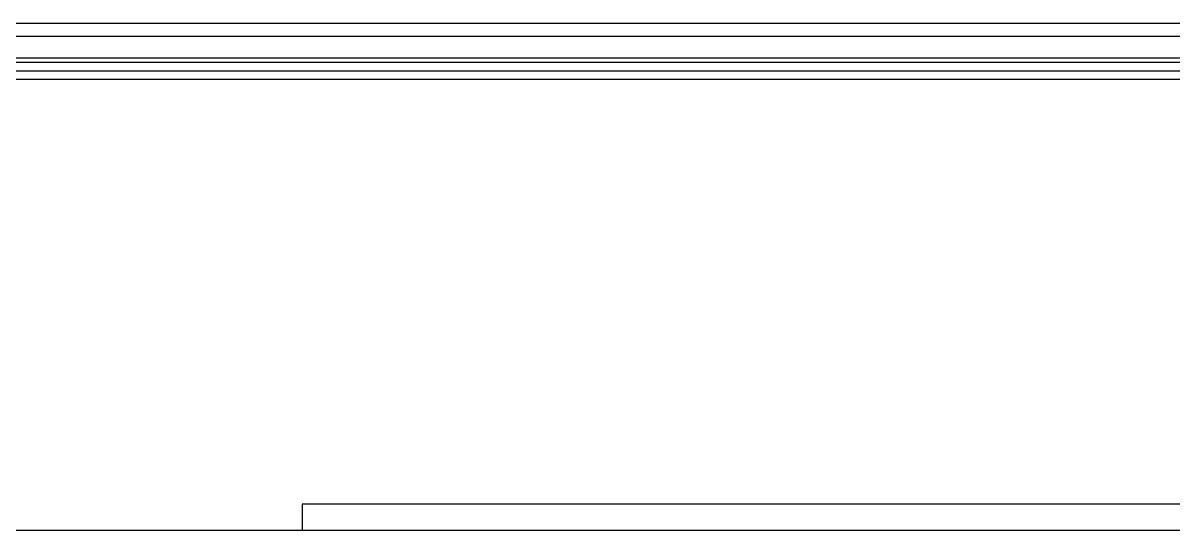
# Model space of a CAD drawing. Header units: millimetres. Extents: x 0 to 69574, y -5 to 41746.
# Drawn here: x 45894.3 to 46027, y 16709.4 to 16767.9 of the extents above; entities that cross this region are included whole.
import ezdxf

# ---------------------------------------------------------------- set-up
doc = ezdxf.new("R2010")
doc.units = ezdxf.units.MM
doc.layers.add('000-PI-Oprema', color=30, linetype='Continuous', lineweight=5)
doc.layers.add('000-PI-ORMAR', color=2, linetype='Continuous')

# ---------------------------------------------------------------- blocks, each defined once
blk = doc.blocks.new('montažnaa')
at = {"layer": '000-PI-ORMAR'}
for p, q in [((46823.64, 28812.4), (46612.64, 28812.4)), ((46568.64, 28809.4), (46867.64, 28809.4))]:
    blk.add_line(p, q, dxfattribs=at)
at = {"layer": '000-PI-ORMAR', "ltscale": 0.25}
blk.add_line((46612.64, 28812.4), (46612.64, 28809.4), dxfattribs=at)

msp = doc.modelspace()

# ---------------------------------------------------------------- linework, layer by layer
at = {"layer": '000-PI-ORMAR'}
for p, q in [((45848.233, 16767.904), (46215.733, 16767.904)), ((45849.733, 16766.404), (46214.233, 16766.404)), ((45848.233, 16763.904), (46215.733, 16763.904)), ((45849.983, 16763.404), (46213.983, 16763.404)), ((46191.483, 16761.404), (45258.483, 16761.404)), ((46227.995, 16761.404), (45835.995, 16761.404)), ((45848.233, 16762.404), (46215.733, 16762.404))]:
    msp.add_line(p, q, dxfattribs=at)

# ---------------------------------------------------------------- block references
at = {"layer": '000-PI-Oprema'}
msp.add_blockref('montažnaa', (-686.158, -12100), dxfattribs=at)

doc.saveas('drawing.dxf')
